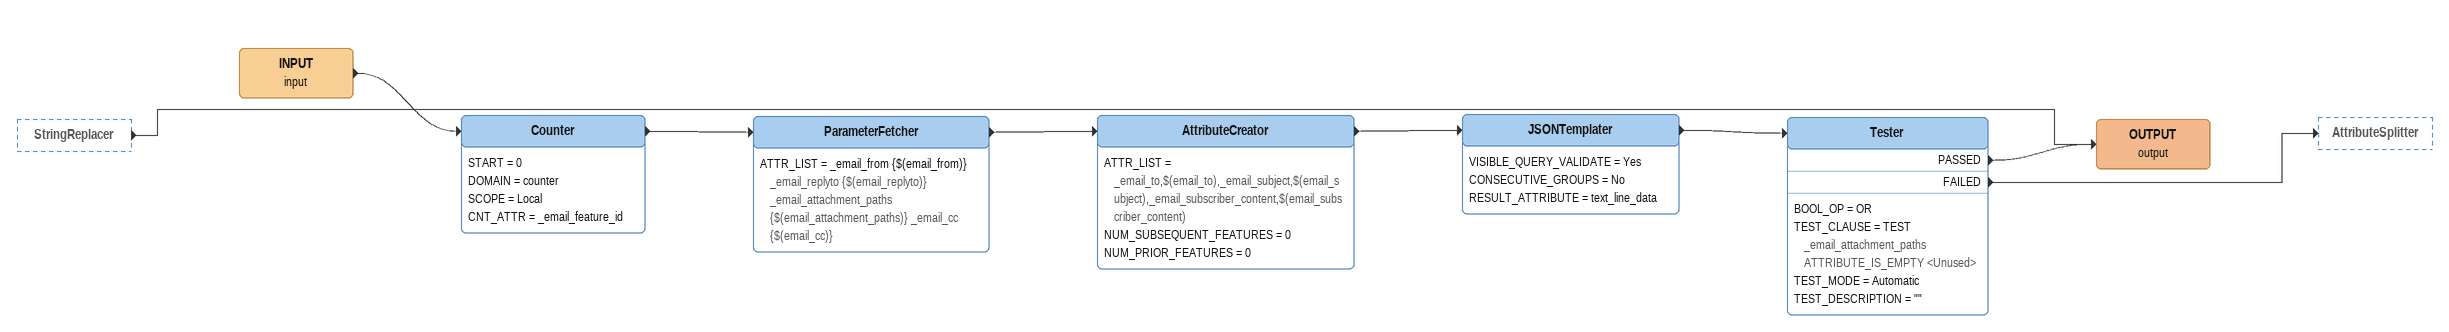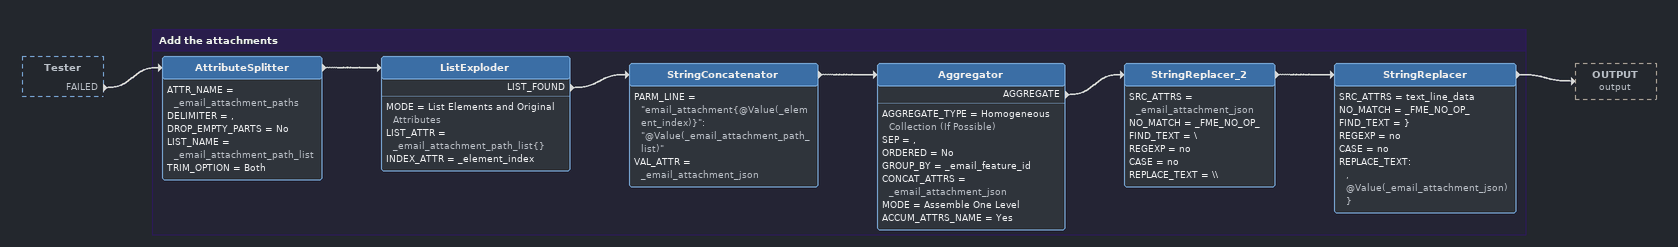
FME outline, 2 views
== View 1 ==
StringReplacer [outside]
    -> OUTPUT (output)
INPUT (input)
    -> Counter
Counter
    START = 0
    DOMAIN = counter
    SCOPE = Local
    CNT_ATTR = _email_feature_id
    -> ParameterFetcher
ParameterFetcher
    ATTR_LIST = _email_from {$(email_from)} _email_replyto {$(email_replyto)} _email_attachment_paths {$(email_attachment_paths)} _email_cc {$(email_cc)}
    -> AttributeCreator
AttributeCreator
    ATTR_LIST = _email_to,$(email_to),_email_subject,$(email_subject),_email_subscriber_content,$(email_subscriber_content)
    NUM_SUBSEQUENT_FEATURES = 0
    NUM_PRIOR_FEATURES = 0
    -> JSONTemplater
JSONTemplater
    VISIBLE_QUERY_VALIDATE = Yes
    CONSECUTIVE_GROUPS = No
    RESULT_ATTRIBUTE = text_line_data
    -> Tester
Tester
    BOOL_OP = OR
    TEST_CLAUSE = TEST _email_attachment_paths ATTRIBUTE_IS_EMPTY <Unused>
    TEST_MODE = Automatic
    TEST_DESCRIPTION = ""
    PASSED -> OUTPUT (output)
    FAILED -> AttributeSplitter
OUTPUT (output)

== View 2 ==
Tester [outside]
    FAILED -> AttributeSplitter

Bookmark: Add the attachments
AttributeSplitter
    ATTR_NAME = _email_attachment_paths
    DELIMITER = ,
    DROP_EMPTY_PARTS = No
    LIST_NAME = _email_attachment_path_list
    TRIM_OPTION = Both
    -> ListExploder
ListExploder
    MODE = List Elements and Original Attributes
    LIST_ATTR = _email_attachment_path_list{}
    INDEX_ATTR = _element_index
    LIST_FOUND -> StringConcatenator
StringConcatenator
    PARM_LINE = "email_attachment{@Value(_element_index)}": "@Value(_email_attachment_path_list)"
    VAL_ATTR = _email_attachment_json
    -> Aggregator
Aggregator
    AGGREGATE_TYPE = Homogeneous Collection (If Possible)
    SEP = ,
    ORDERED = No
    GROUP_BY = _email_feature_id
    CONCAT_ATTRS = _email_attachment_json
    MODE = Assemble One Level
    ACCUM_ATTRS_NAME = Yes
    AGGREGATE -> StringReplacer_2
StringReplacer_2
    SRC_ATTRS = _email_attachment_json
    NO_MATCH = _FME_NO_OP_
    FIND_TEXT = \
    REGEXP = no
    CASE = no
    REPLACE_TEXT = \\
    -> StringReplacer
StringReplacer
    SRC_ATTRS = text_line_data
    NO_MATCH = _FME_NO_OP_
    FIND_TEXT = }
    REGEXP = no
    CASE = no
    REPLACE_TEXT:
      ,
      @Value(_email_attachment_json)
      }
    -> OUTPUT (output)
